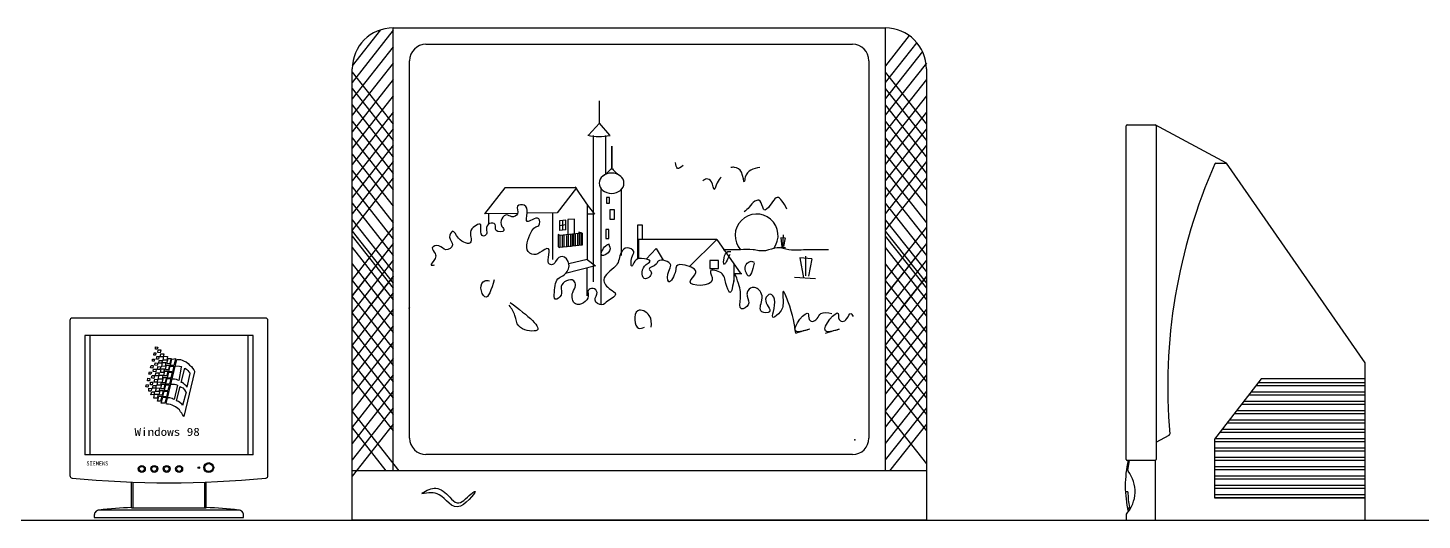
# Model space of a CAD drawing. Header units: inches. Extents: x 11.8 to 54.3, y 10.8 to 35.6.
# Drawn here: x 36.626 to 39.428, y 31.498 to 32.487 of the extents above; entities that cross this region are included whole.
import ezdxf

# ---------------------------------------------------------------- set-up
doc = ezdxf.new("R2010")
doc.units = ezdxf.units.IN
doc.header["$MEASUREMENT"] = 0
for name, color, linetype in [('02', 2, 'Continuous'), ('1', 1, 'Continuous'), ('8', 8, 'Continuous')]:
    doc.layers.add(name, color=color, linetype=linetype)
doc.styles.add('STYLE1', font='SimSun.ttf')
doc.styles.add('STYLE2', font='')
doc.styles.get('STYLE2').set_extended_font_data('SimHei')

msp = doc.modelspace()

# ---------------------------------------------------------------- hatches: boundary and pattern name
at = {"layer": '8'}
h = msp.add_hatch(dxfattribs=at)
h.set_pattern_fill('STEEL,_O', color=256, scale=0.15, angle=315)
h.set_pattern_definition([(0, (-11.872035, 33.66218), (5e-18, 0.01875), []), (0, (-11.865406, 33.66881), (5e-18, 0.01875), [])])
h.paths.add_polyline_path([(39.3133, 31.5431), (39.3133, 31.7821), (39.104, 31.7821), (39.0105, 31.6609), (39.0105, 31.5431)])

# ---------------------------------------------------------------- linework, layer by layer
at = {"layer": '02'}
for p, q in [((37.3603, 32.4823), (37.2779, 32.3775)), ((37.335, 32.4832), (37.2781, 32.4107)), ((37.3603, 31.5972), (37.3603, 32.4871)), ((37.3603, 32.4871), (38.3491, 32.4871)), ((38.3491, 32.4871), (38.3491, 31.5972)), ((38.3972, 32.4716), (38.3493, 32.4107)), ((37.3603, 32.4494), (37.2779, 32.3445)), ((37.4262, 32.4542), (38.2832, 32.4542)), ((38.4122, 32.4577), (38.3491, 32.3775)), ((37.3603, 32.4164), (37.2779, 32.3115)), ((37.3933, 31.6631), (37.3933, 32.4212)), ((38.3161, 32.4212), (38.3161, 31.6631)), ((38.4238, 32.4396), (38.3491, 32.3445)), ((38.4315, 32.4164), (38.3491, 32.3115)), ((37.2779, 31.4983), (37.2779, 32.4047)), ((37.2779, 32.3984), (37.3603, 32.2936)), ((38.3491, 32.3984), (38.4315, 32.2936)), ((38.4315, 32.4047), (38.4315, 31.4983)), ((37.3603, 32.3835), (37.2779, 32.2786)), ((37.2779, 32.3655), (37.3603, 32.2606)), ((38.4315, 32.3835), (38.3491, 32.2786)), ((38.3491, 32.3655), (38.4315, 32.2606)), ((37.3603, 32.3505), (37.2779, 32.2456)), ((37.2779, 32.3325), (37.3603, 32.2276)), ((37.7745, 32.2956), (37.7745, 32.3403)), ((38.4315, 32.3505), (38.3491, 32.2456)), ((38.3491, 32.3325), (38.4315, 32.2276)), ((37.3603, 32.3175), (37.2779, 32.2127)), ((37.2779, 32.2996), (37.3603, 32.1947)), ((38.4315, 32.3175), (38.3491, 32.2127)), ((38.3491, 32.2996), (38.4315, 32.1947)), ((37.3603, 32.2846), (37.2779, 32.1797)), ((37.7745, 32.2956), (37.753, 32.2713)), ((37.7959, 32.2713), (37.7745, 32.2956)), ((38.4315, 32.2846), (38.3491, 32.1797)), ((38.8333, 31.6203), (38.8333, 32.2903)), ((38.8353, 32.2923), (38.8913, 32.2923)), ((39.0345, 32.2153), (38.8913, 32.2923)), ((38.8933, 32.2903), (38.8933, 31.6203)), ((37.2779, 32.2666), (37.3603, 32.1617)), ((37.3603, 32.2516), (37.2779, 32.1467)), ((37.762, 32.2712), (37.762, 31.9773)), ((37.7873, 32.1931), (37.7873, 32.2712)), ((38.3491, 32.2666), (38.4315, 32.1617)), ((38.4315, 32.2516), (38.3491, 32.1467)), ((37.2779, 32.2336), (37.3603, 32.1288)), ((37.3603, 32.2187), (37.2779, 32.1138)), ((38.3491, 32.2336), (38.4315, 32.1288)), ((38.4315, 32.2187), (38.3491, 32.1138)), ((37.2779, 32.2007), (37.3603, 32.0958)), ((38.3491, 32.2007), (38.4315, 32.0958)), ((39.0132, 32.2153), (39.0345, 32.2153)), ((39.3133, 31.8146), (39.0345, 32.2153)), ((37.3603, 32.1857), (37.2779, 32.0808)), ((37.2779, 32.1677), (37.3603, 32.0628)), ((37.5843, 32.1661), (37.5439, 32.1135)), ((37.7289, 32.1661), (37.5843, 32.1661)), ((37.7289, 32.1661), (37.6899, 32.1155)), ((37.725, 32.168), (37.7522, 32.1291)), ((37.7776, 32.1622), (37.7776, 31.9325)), ((37.8185, 32.1622), (37.8185, 32.0298)), ((38.4315, 32.1857), (38.3491, 32.0808)), ((38.3491, 32.1677), (38.4315, 32.0628)), ((37.2779, 32.1348), (37.3603, 32.0299)), ((37.7501, 32.1318), (37.7501, 32.0218)), ((38.3491, 32.1348), (38.4315, 32.0299)), ((37.6103, 32.1144), (37.5439, 32.1135)), ((37.5519, 32.1136), (37.5519, 32.0931)), ((37.6899, 32.1155), (37.6295, 32.1147)), ((37.6802, 32.1156), (37.6802, 32.0218)), ((37.7646, 32.1131), (37.7501, 32.1131)), ((37.7522, 32.1291), (37.7646, 32.1131)), ((37.2779, 32.1018), (37.3603, 31.9969)), ((37.3603, 32.0867), (37.2779, 31.9818)), ((37.2779, 32.0789), (37.3603, 31.974)), ((37.7069, 32.1009), (37.6947, 32.0997)), ((37.6947, 32.0997), (37.6947, 32.08)), ((37.7069, 32.0912), (37.6947, 32.0898)), ((37.7069, 32.0815), (37.6947, 32.08)), ((37.7008, 32.1003), (37.7008, 32.0807)), ((37.7069, 32.0815), (37.7069, 32.1009)), ((37.7243, 32.103), (37.7111, 32.1019)), ((37.74, 32.0747), (37.7334, 32.0768)), ((37.7334, 32.0768), (37.7334, 32.074)), ((38.3491, 32.1018), (38.4315, 31.9969)), ((38.4315, 32.0867), (38.3491, 31.9818)), ((38.3491, 32.0789), (38.4315, 31.974)), ((37.2779, 32.0688), (37.3603, 31.964)), ((37.3603, 32.0543), (37.2779, 31.9494)), ((37.3603, 32.0537), (37.2779, 31.9488)), ((37.6956, 32.0703), (37.6915, 32.0721)), ((37.6915, 32.0721), (37.6915, 32.0472)), ((37.74, 32.0747), (37.6953, 32.0703)), ((37.6953, 32.0703), (37.6953, 32.0458)), ((37.74, 32.0508), (37.6953, 32.0458)), ((37.6999, 32.07), (37.6999, 32.046)), ((37.7034, 32.0713), (37.7034, 32.0474)), ((37.7082, 32.0703), (37.7082, 32.0464)), ((37.7117, 32.0716), (37.7117, 32.0477)), ((37.7164, 32.0713), (37.7164, 32.0474)), ((37.7199, 32.0727), (37.7199, 32.0488)), ((37.7227, 32.0727), (37.7227, 32.0488)), ((37.7262, 32.0741), (37.7262, 32.0502)), ((37.7303, 32.073), (37.7303, 32.0491)), ((37.7338, 32.0744), (37.7338, 32.0505)), ((37.7375, 32.0741), (37.7375, 32.0502)), ((37.74, 32.0747), (37.74, 32.0508)), ((37.8514, 32.0623), (37.8514, 32.0239)), ((37.853, 32.0623), (37.8535, 32.0235)), ((37.886, 32.0623), (37.853, 32.0623)), ((38.0104, 32.0623), (37.886, 32.0623)), ((38.0104, 32.0623), (37.9549, 32.0074)), ((38.0104, 32.0623), (38.059, 31.993)), ((38.1473, 32.0648), (38.1392, 32.0653)), ((38.1392, 32.0653), (38.1411, 32.0475)), ((38.1411, 32.0475), (38.1441, 32.0475)), ((38.143, 32.0472), (38.1444, 32.0716)), ((38.1441, 32.0475), (38.143, 32.0472)), ((38.1479, 32.0651), (38.1446, 32.048)), ((38.3491, 32.0688), (38.4315, 31.964)), ((38.4315, 32.0543), (38.3491, 31.9494)), ((38.4315, 32.0537), (38.3491, 31.9488)), ((37.2779, 32.0459), (37.3603, 31.941)), ((37.3603, 32.0208), (37.2779, 31.9159)), ((37.6915, 32.0472), (37.6952, 32.0458)), ((37.7501, 32.0218), (37.7131, 32.0134)), ((37.7501, 32.0218), (37.7665, 32.0093)), ((37.8889, 32.0438), (37.8684, 32.0227)), ((37.8889, 32.0438), (37.9027, 32.0202)), ((38.1487, 32.0456), (38.139, 32.0462)), ((38.1773, 32.0251), (38.1847, 31.9848)), ((38.2017, 32.023), (38.1773, 32.0251)), ((38.189, 32.0283), (38.189, 31.9891)), ((38.2012, 32.023), (38.1948, 31.9885)), ((38.3491, 32.0459), (38.4315, 31.941)), ((38.4315, 32.0208), (38.3491, 31.9159)), ((37.2779, 32.013), (37.3603, 31.9081)), ((37.7665, 32.0093), (37.7067, 31.9935)), ((37.7495, 32.0055), (37.7495, 31.9488)), ((38.0445, 32.0132), (38.0445, 31.9774)), ((38.0607, 31.993), (38.0457, 31.993)), ((38.3491, 32.013), (38.4315, 31.9081)), ((37.3603, 31.9878), (37.2779, 31.8829)), ((37.2779, 31.98), (37.3603, 31.8751)), ((37.3603, 31.9884), (37.3093, 31.9235)), ((38.2091, 31.9832), (38.1667, 31.9854)), ((38.4315, 31.9878), (38.3491, 31.8829)), ((38.3491, 31.98), (38.4315, 31.8751)), ((38.4315, 31.9884), (38.3805, 31.9235)), ((37.3603, 31.9548), (37.2779, 31.85)), ((37.2779, 31.947), (37.3603, 31.8422)), ((38.4315, 31.9548), (38.3491, 31.85)), ((38.3491, 31.947), (38.4315, 31.8422)), ((37.3603, 31.9219), (37.2779, 31.817)), ((37.2779, 31.9141), (37.3603, 31.8092)), ((37.3933, 31.9262), (37.3911, 31.9235)), ((38.4315, 31.9219), (38.3491, 31.817)), ((38.3491, 31.9141), (38.4315, 31.8092)), ((37.3603, 31.8889), (37.2779, 31.784)), ((37.2779, 31.8811), (37.3603, 31.7762)), ((38.4315, 31.8889), (38.3491, 31.784)), ((38.3491, 31.8811), (38.4315, 31.7762)), ((36.7407, 31.8693), (36.7407, 31.6293)), ((37.0787, 31.8693), (36.7407, 31.8693)), ((36.7507, 31.8693), (36.7507, 31.6293)), ((37.0687, 31.6293), (37.0687, 31.8693)), ((37.0787, 31.6293), (37.0787, 31.8693)), ((37.3603, 31.856), (37.2779, 31.7511)), ((38.4315, 31.856), (38.3491, 31.7511)), ((36.8795, 31.83), (36.8799, 31.8344)), ((36.8829, 31.8298), (36.8795, 31.83)), ((36.8799, 31.8344), (36.8837, 31.8344)), ((36.8826, 31.842), (36.8829, 31.8466)), ((36.8858, 31.8416), (36.8826, 31.842)), ((36.8829, 31.8466), (36.8871, 31.846)), ((36.8837, 31.8344), (36.8829, 31.8298)), ((36.8847, 31.8216), (36.8854, 31.8271)), ((36.8854, 31.8271), (36.89, 31.8271)), ((36.8871, 31.846), (36.8858, 31.8416)), ((36.8873, 31.8349), (36.8881, 31.8403)), ((36.8923, 31.8344), (36.8873, 31.8349)), ((36.8881, 31.8403), (36.8936, 31.8401)), ((36.89, 31.8271), (36.8889, 31.8216)), ((36.8921, 31.8261), (36.8932, 31.8326)), ((36.8982, 31.8265), (36.8921, 31.8261)), ((36.8936, 31.8401), (36.8923, 31.8344)), ((36.8932, 31.8326), (36.8995, 31.8326)), ((36.8978, 31.8196), (36.8997, 31.8279)), ((36.8995, 31.8326), (36.8982, 31.8265)), ((36.8997, 31.8279), (36.9071, 31.8273)), ((36.9071, 31.8273), (36.9052, 31.8198)), ((37.2779, 31.8482), (37.3603, 31.7433)), ((38.3491, 31.8482), (38.4315, 31.7433)), ((36.8694, 31.7914), (36.8705, 31.796)), ((36.8705, 31.796), (36.8745, 31.7958)), ((36.8728, 31.8042), (36.8738, 31.8088)), ((36.8772, 31.8038), (36.8728, 31.8042)), ((36.8745, 31.7958), (36.8734, 31.7918)), ((36.8738, 31.8088), (36.8782, 31.8086)), ((36.8766, 31.8174), (36.877, 31.8219)), ((36.8801, 31.8174), (36.8766, 31.8174)), ((36.877, 31.8219), (36.881, 31.8219)), ((36.8782, 31.8086), (36.8772, 31.8038)), ((36.878, 31.7967), (36.8787, 31.8017)), ((36.8831, 31.796), (36.878, 31.7967)), ((36.8787, 31.8017), (36.8843, 31.8015)), ((36.881, 31.8219), (36.8801, 31.8174)), ((36.8814, 31.8093), (36.882, 31.8145)), ((36.886, 31.8088), (36.8814, 31.8093)), ((36.882, 31.8145), (36.8871, 31.8139)), ((36.8843, 31.8015), (36.8831, 31.796)), ((36.8889, 31.8216), (36.8847, 31.8216)), ((36.8871, 31.8139), (36.886, 31.8088)), ((36.8866, 31.8009), (36.8877, 31.8067)), ((36.8917, 31.8007), (36.8866, 31.8009)), ((36.8877, 31.8067), (36.8934, 31.8065)), ((36.8892, 31.8137), (36.8904, 31.8193)), ((36.8946, 31.8137), (36.8892, 31.8137)), ((36.8904, 31.8193), (36.8965, 31.8193)), ((36.8934, 31.8065), (36.8917, 31.8007)), ((36.8925, 31.7948), (36.8938, 31.8019)), ((36.8938, 31.8019), (36.9005, 31.8019)), ((36.8965, 31.8193), (36.8946, 31.8137)), ((36.8955, 31.8072), (36.8969, 31.8149)), ((36.9018, 31.8074), (36.8955, 31.8072)), ((36.8969, 31.8149), (36.9037, 31.8149)), ((36.9052, 31.8198), (36.8978, 31.8196)), ((36.9005, 31.8019), (36.8986, 31.7948)), ((36.8995, 31.7887), (36.9017, 31.7976)), ((36.9017, 31.7976), (36.9078, 31.7974)), ((36.9037, 31.8149), (36.9018, 31.8074)), ((36.9025, 31.8011), (36.9046, 31.8097)), ((36.9025, 31.8011), (36.9088, 31.8011)), ((36.904, 31.7327), (36.9254, 31.8213)), ((36.9046, 31.8097), (36.9108, 31.8095)), ((36.9055, 31.8133), (36.9079, 31.823)), ((36.9055, 31.8133), (36.9118, 31.8132)), ((36.9078, 31.7974), (36.9057, 31.7886)), ((36.9066, 31.7842), (36.9093, 31.7955)), ((36.9079, 31.823), (36.9142, 31.823)), ((36.9108, 31.8095), (36.9088, 31.8011)), ((36.9092, 31.7955), (36.9165, 31.7953)), ((36.9096, 31.7968), (36.9123, 31.8079)), ((36.9096, 31.7968), (36.9169, 31.7969)), ((36.9142, 31.823), (36.9118, 31.8132)), ((36.9123, 31.8079), (36.9195, 31.8077)), ((36.9128, 31.8098), (36.9157, 31.8217)), ((36.9128, 31.8098), (36.9198, 31.8093)), ((36.9165, 31.7953), (36.9138, 31.784)), ((36.9157, 31.8217), (36.9196, 31.8221)), ((36.9195, 31.8077), (36.9169, 31.7969)), ((36.9196, 31.8221), (36.9231, 31.8227)), ((36.9231, 31.8227), (36.9198, 31.8093)), ((36.9222, 31.8083), (36.9309, 31.8075)), ((36.9237, 31.8228), (36.9237, 31.8228)), ((36.9254, 31.8213), (36.9281, 31.8213)), ((36.9281, 31.8213), (36.933, 31.8209)), ((36.9346, 31.8055), (36.9293, 31.7786)), ((36.9309, 31.8075), (36.9348, 31.8066)), ((36.933, 31.8209), (36.936, 31.8197)), ((36.9341, 31.7751), (36.9415, 31.8036)), ((36.9348, 31.8066), (36.9346, 31.8055)), ((36.936, 31.8197), (36.9406, 31.8179)), ((36.9612, 31.7963), (36.9399, 31.7067)), ((36.9406, 31.8179), (36.944, 31.816)), ((36.9415, 31.8036), (36.9449, 31.8013)), ((36.944, 31.816), (36.9486, 31.8128)), ((36.9449, 31.8013), (36.9477, 31.7988)), ((36.9477, 31.7988), (36.9495, 31.7963)), ((36.9486, 31.8128), (36.9511, 31.8098)), ((36.9495, 31.7963), (36.9514, 31.7942)), ((36.9511, 31.8098), (36.9548, 31.8069)), ((36.9548, 31.8069), (36.9569, 31.8039)), ((36.9569, 31.8039), (36.9594, 31.8004)), ((36.9594, 31.8004), (36.961, 31.7974)), ((36.961, 31.7974), (36.9612, 31.7963)), ((37.3603, 31.823), (37.2779, 31.7181)), ((37.2779, 31.8152), (37.3603, 31.7103)), ((38.4315, 31.823), (38.3491, 31.7181)), ((38.3491, 31.8152), (38.4315, 31.7103)), ((39.3133, 31.4983), (39.3133, 31.8146)), ((36.8633, 31.7658), (36.8648, 31.7706)), ((36.8648, 31.7706), (36.8688, 31.7704)), ((36.8669, 31.7784), (36.8675, 31.7832)), ((36.8705, 31.7784), (36.8669, 31.7784)), ((36.8688, 31.7704), (36.8673, 31.7652)), ((36.8675, 31.7832), (36.8715, 31.783)), ((36.8734, 31.7918), (36.8694, 31.7914)), ((36.8715, 31.783), (36.8705, 31.7784)), ((36.8724, 31.7757), (36.8772, 31.7755)), ((36.8726, 31.7704), (36.8724, 31.7757)), ((36.8761, 31.7704), (36.8726, 31.7704)), ((36.8749, 31.7839), (36.8761, 31.7887)), ((36.8793, 31.783), (36.8749, 31.7839)), ((36.8761, 31.7887), (36.8808, 31.7887)), ((36.8772, 31.7755), (36.8761, 31.7704)), ((36.877, 31.7631), (36.8782, 31.7687)), ((36.8782, 31.7687), (36.8839, 31.7685)), ((36.8808, 31.7887), (36.8793, 31.783)), ((36.8803, 31.7755), (36.8814, 31.7813)), ((36.8856, 31.7757), (36.8803, 31.7755)), ((36.8814, 31.7813), (36.8871, 31.7811)), ((36.8839, 31.7685), (36.8824, 31.7631)), ((36.8829, 31.7881), (36.8837, 31.7939)), ((36.8887, 31.7881), (36.8829, 31.7881)), ((36.8837, 31.7939), (36.8904, 31.7939)), ((36.8871, 31.7811), (36.8856, 31.7757)), ((36.886, 31.7692), (36.8873, 31.7759)), ((36.8929, 31.7694), (36.886, 31.7692)), ((36.8873, 31.7759), (36.8942, 31.7757)), ((36.8879, 31.7816), (36.8904, 31.7893)), ((36.8959, 31.7818), (36.8879, 31.7816)), ((36.8904, 31.7939), (36.8887, 31.7881)), ((36.8904, 31.7893), (36.8976, 31.7893)), ((36.8986, 31.7948), (36.8925, 31.7948)), ((36.8942, 31.7757), (36.8929, 31.7694)), ((36.8932, 31.7629), (36.8952, 31.7714)), ((36.8952, 31.7714), (36.9014, 31.7714)), ((36.8976, 31.7893), (36.8959, 31.7818)), ((36.8961, 31.7749), (36.8985, 31.7848)), ((36.8961, 31.7749), (36.9023, 31.7747)), ((36.8985, 31.7848), (36.9047, 31.7846)), ((36.9014, 31.7714), (36.8994, 31.763)), ((36.8995, 31.7887), (36.9057, 31.7886)), ((36.9005, 31.759), (36.9033, 31.7704)), ((36.9047, 31.7846), (36.9023, 31.7747)), ((36.9033, 31.7704), (36.9105, 31.7703)), ((36.9036, 31.7718), (36.9063, 31.7831)), ((36.9036, 31.7718), (36.9109, 31.772)), ((36.9063, 31.7831), (36.9135, 31.7829)), ((36.9066, 31.7842), (36.9138, 31.784)), ((36.9105, 31.7703), (36.9078, 31.759)), ((36.9135, 31.7829), (36.9109, 31.772)), ((36.9133, 31.7714), (36.9173, 31.7715)), ((36.9178, 31.7814), (36.9158, 31.7815)), ((36.9173, 31.7715), (36.921, 31.7712)), ((36.921, 31.7814), (36.9178, 31.7814)), ((36.9183, 31.7953), (36.9184, 31.7953)), ((36.9272, 31.7696), (36.9199, 31.7407)), ((36.9252, 31.7809), (36.921, 31.7814)), ((36.921, 31.7712), (36.9238, 31.7708)), ((36.9238, 31.7708), (36.9268, 31.7696)), ((36.9275, 31.7797), (36.9252, 31.7809)), ((36.9268, 31.7696), (36.9272, 31.7696)), ((36.9293, 31.7786), (36.9275, 31.7797)), ((36.9364, 31.7749), (36.9341, 31.7751)), ((36.9392, 31.7731), (36.9364, 31.7749)), ((36.9412, 31.7708), (36.9392, 31.7731)), ((36.944, 31.7678), (36.9412, 31.7708)), ((36.9456, 31.7655), (36.944, 31.7678)), ((36.9518, 31.7928), (36.9456, 31.7655)), ((36.9514, 31.7942), (36.9518, 31.7928)), ((37.3603, 31.79), (37.2779, 31.6852)), ((37.2779, 31.7822), (37.3603, 31.6774)), ((38.4315, 31.79), (38.3491, 31.6852)), ((38.3491, 31.7822), (38.4315, 31.6774)), ((39.104, 31.7821), (39.0105, 31.6609)), ((39.3121, 31.7821), (39.104, 31.7821)), ((36.8673, 31.7652), (36.8633, 31.7658)), ((36.869, 31.7576), (36.8692, 31.7631)), ((36.8736, 31.7574), (36.869, 31.7576)), ((36.8692, 31.7631), (36.8751, 31.7629)), ((36.8734, 31.7503), (36.8751, 31.7562)), ((36.8795, 31.7505), (36.8734, 31.7503)), ((36.8751, 31.7629), (36.8736, 31.7574)), ((36.8751, 31.7562), (36.881, 31.7559)), ((36.8824, 31.7631), (36.877, 31.7631)), ((36.8793, 31.7436), (36.881, 31.7515)), ((36.8862, 31.7436), (36.8793, 31.7436)), ((36.881, 31.7559), (36.8795, 31.7505)), ((36.881, 31.7515), (36.8883, 31.7513)), ((36.8829, 31.7568), (36.8847, 31.7641)), ((36.8896, 31.7566), (36.8829, 31.7568)), ((36.8847, 31.7641), (36.8915, 31.7637)), ((36.8883, 31.7513), (36.8862, 31.7436)), ((36.8869, 31.7371), (36.8893, 31.7471)), ((36.8893, 31.7471), (36.8954, 31.7469)), ((36.8915, 31.7637), (36.8896, 31.7566)), ((36.8901, 31.7502), (36.8921, 31.7587)), ((36.8901, 31.7502), (36.8962, 31.75)), ((36.8921, 31.7587), (36.8983, 31.7587)), ((36.8954, 31.7469), (36.893, 31.7371)), ((36.8932, 31.7629), (36.8994, 31.763)), ((36.8943, 31.7335), (36.8972, 31.7454)), ((36.8983, 31.7587), (36.8962, 31.75)), ((36.8972, 31.7454), (36.9045, 31.7452)), ((36.8975, 31.7466), (36.9001, 31.7576)), ((36.8975, 31.7466), (36.9049, 31.7469)), ((36.9001, 31.7576), (36.9075, 31.7576)), ((36.9005, 31.759), (36.9078, 31.759)), ((36.9045, 31.7452), (36.9016, 31.733)), ((36.9075, 31.7576), (36.9049, 31.7469)), ((36.9068, 31.7442), (36.9075, 31.7441)), ((36.9114, 31.7439), (36.907, 31.7441)), ((36.907, 31.7441), (36.9079, 31.7441)), ((36.916, 31.7428), (36.9114, 31.7439)), ((36.918, 31.7416), (36.916, 31.7428)), ((36.9199, 31.7407), (36.918, 31.7416)), ((36.9247, 31.7377), (36.9323, 31.7669)), ((36.9323, 31.7669), (36.9343, 31.7657)), ((36.9343, 31.7657), (36.9373, 31.7639)), ((36.9442, 31.7556), (36.9371, 31.7287)), ((36.9373, 31.7639), (36.9408, 31.76)), ((36.9408, 31.76), (36.9429, 31.7568)), ((36.9429, 31.7568), (36.9442, 31.7556)), ((37.3603, 31.7571), (37.2779, 31.6522)), ((38.4315, 31.7571), (38.3491, 31.6522)), ((36.893, 31.7371), (36.8869, 31.7371)), ((36.9016, 31.7331), (36.8943, 31.7335)), ((36.9047, 31.7315), (36.904, 31.7327)), ((36.9091, 31.7315), (36.9047, 31.7315)), ((36.9127, 31.7306), (36.9091, 31.7315)), ((36.9164, 31.7294), (36.9127, 31.7306)), ((36.9192, 31.7281), (36.9164, 31.7294)), ((36.9229, 31.7262), (36.9192, 31.7281)), ((36.9277, 31.7228), (36.9229, 31.7262)), ((36.9286, 31.7363), (36.9247, 31.7377)), ((36.9307, 31.7196), (36.9277, 31.7228)), ((36.9314, 31.7343), (36.9286, 31.7363)), ((36.9332, 31.7161), (36.9307, 31.7196)), ((36.9355, 31.731), (36.9314, 31.7343)), ((36.9355, 31.7134), (36.9332, 31.7161)), ((36.9371, 31.7287), (36.9355, 31.731)), ((36.9371, 31.7104), (36.9355, 31.7134)), ((37.3603, 31.7241), (37.2779, 31.6192)), ((37.2779, 31.7163), (37.3715, 31.5972)), ((38.4315, 31.7241), (38.3491, 31.6192)), ((38.3491, 31.7163), (38.4315, 31.6114)), ((36.9399, 31.7067), (36.9371, 31.7104)), ((37.3603, 31.6912), (37.2779, 31.5863)), ((37.2779, 31.6834), (37.3456, 31.5972)), ((38.4315, 31.6912), (38.3577, 31.5972)), ((38.8933, 31.6546), (38.9194, 31.6689)), ((39.0105, 31.6609), (39.0105, 31.5431)), ((37.0787, 31.6293), (36.7407, 31.6293)), ((38.2832, 31.6302), (37.4262, 31.6302)), ((38.8913, 31.6183), (38.8353, 31.6183)), ((38.8364, 31.5985), (38.8395, 31.6183)), ((38.8913, 31.6183), (38.8913, 31.4983)), ((36.8347, 31.5233), (36.8347, 31.575)), ((36.8377, 31.5233), (36.8377, 31.5748)), ((36.9817, 31.5233), (36.9817, 31.5748)), ((36.9847, 31.5233), (36.9847, 31.575)), ((38.4315, 31.5972), (37.2779, 31.5972)), ((38.8366, 31.5553), (38.8316, 31.5553)), ((36.8347, 31.5233), (36.9847, 31.5233)), ((38.8366, 31.5187), (38.8396, 31.5235)), ((39.0105, 31.5431), (39.3133, 31.5431)), ((38.4315, 31.4983), (37.2779, 31.4983)), ((38.8333, 31.5096), (38.8333, 31.4983)), ((38.8333, 31.4983), (39.3133, 31.4983))]:
    msp.add_line(p, q, dxfattribs=at)
for points in [[(37.7997, 32.2493), (37.7993, 32.2493), (37.7993, 32.2027), (37.7997, 32.2027)], [(37.795, 32.1465), (37.7891, 32.1465), (37.7891, 32.1348), (37.795, 32.1348)], [(37.8052, 32.1216), (37.7957, 32.1216), (37.7957, 32.1026), (37.8052, 32.1026)], [(37.7935, 32.0821), (37.7877, 32.0821), (37.7877, 32.0638), (37.7935, 32.0638)], [(38.0139, 32.0201), (37.9965, 32.0201), (37.9965, 32.0039), (38.0139, 32.0039)]]:
    msp.add_lwpolyline(points, close=True, dxfattribs=at)
for points in [[(37.7111, 32.1019), (37.7111, 32.0719)], [(37.7243, 32.0732), (37.7243, 32.103)], [(37.8613, 32.0623), (37.8613, 32.0908), (37.8514, 32.0908), (37.8514, 32.0623)]]:
    msp.add_lwpolyline(points, dxfattribs=at)
for points in [[(36.7107, 31.5879, 0.385754), (36.7152, 31.5829, 0.049107), (37.1042, 31.5829, 0.385754), (37.1087, 31.5879), (37.1087, 31.8993, 0.414214), (37.1037, 31.9043), (36.7157, 31.9043, 0.414214), (36.7107, 31.8993)], [(36.7597, 31.5083), (36.7597, 31.5033), (37.0597, 31.5033), (37.0597, 31.5083, 0.414214), (37.0497, 31.5183), (36.7697, 31.5183, 0.414214)]]:
    msp.add_lwpolyline(points, format="xyb", close=True, dxfattribs=at)
for centre, radius in [((36.8552, 31.6012), 0.007), ((36.8552, 31.6012), 0.005), ((36.8802, 31.6012), 0.007), ((36.8802, 31.6012), 0.005), ((36.9052, 31.6012), 0.007), ((36.9052, 31.6012), 0.005), ((36.9302, 31.6012), 0.007), ((36.9302, 31.6012), 0.005), ((36.9698, 31.6038), 0.0015), ((36.9896, 31.6038), 0.01), ((36.9896, 31.6038), 0.008)]:
    msp.add_circle(centre, radius, dxfattribs=at)
for centre, radius, start, end in [((37.3603, 32.4047), 0.0824, 90, 180), ((38.3491, 32.4047), 0.0824, 0, 90), ((37.4262, 32.4212), 0.033, 90, 180), ((38.2832, 32.4212), 0.033, 0, 90), ((37.7745, 32.3671), 0.0982, 256.18, 282.6275), ((38.8353, 32.2903), 0.002, 90, 180), ((38.8913, 32.2903), 0.002, 0, 90), ((37.751, 32.2418), 0.0603, 299.5302, 321.162), ((37.8476, 32.2418), 0.0603, 218.838, 240.4698), ((40.0253, 31.7652), 1.1089, 156.1195, 184.8825), ((39.0132, 32.2133), 0.002, 90, 156.1195), ((38.0905, 32.0701), 0.0431, 322.8861, 221.6045), ((37.4262, 31.6631), 0.033, 180, 270), ((38.2832, 31.6631), 0.033, 270, 0), ((38.9184, 31.6706), 0.002, 298.651, 4.8825), ((39.0529, 31.5672), 0.2217, 166.6642, 193.5285), ((38.8353, 31.6203), 0.002, 180, 270), ((38.8913, 31.6203), 0.002, 270, 0), ((38.7837, 31.5558), 0.0672, 318.0849, 37.7697), ((38.8384, 31.5982), 0.002, 171.1463, 219.791), ((39.0036, 31.555), 0.167, 179.8843, 190.8788), ((36.85, 30.8989), 0.6247, 91.4076, 97.3898), ((36.9693, 30.8989), 0.6247, 82.6102, 88.5924), ((38.8353, 31.5096), 0.002, 140.0582, 180)]:
    msp.add_arc(centre, radius, start, end, dxfattribs=at)
at = {"layer": '02', "extrusion": (0, 0, -1)}
msp.add_ellipse((37.799, 32.1751), major_axis=(-0.025, 0), ratio=0.816776, dxfattribs=at)
at = {"layer": '02'}
for points in [[(37.9431, 32.2108), (37.9314, 32.205), (37.9275, 32.2167)], [(38.097, 32.2069), (38.0677, 32.1875), (38.0658, 32.1778), (38.06, 32.1972), (38.0463, 32.2069), (38.0385, 32.2069)], [(38.0191, 32.1875), (38.0113, 32.1758), (38.0054, 32.1622), (37.9996, 32.1778), (37.9898, 32.1836), (37.9821, 32.1797)], [(38.169, 31.8741), (38.1534, 31.9384), (38.1437, 31.9578), (38.1437, 31.9403), (38.1379, 31.9169), (38.1242, 31.9053), (38.1262, 31.9422), (38.1184, 31.952), (38.1086, 31.9422), (38.1164, 31.9169), (38.1009, 31.9169), (38.1009, 31.9403), (38.0989, 31.9559), (38.0814, 31.9656), (38.0716, 31.9559), (38.0716, 31.9481), (38.0736, 31.9306), (38.06, 31.9228), (38.058, 31.9442), (38.0522, 31.9792), (38.0463, 31.9929), (38.0444, 31.9831), (38.0366, 31.9559), (38.0288, 31.9734), (38.0191, 31.9948), (37.9976, 31.9987), (38.0015, 31.9812), (37.9567, 31.9773), (37.9684, 31.9948), (37.947, 32.0104), (37.9295, 32.0084), (37.9275, 31.9987), (37.9139, 31.9773), (37.9139, 31.9987), (37.9178, 32.0104), (37.8925, 32.0182), (37.8886, 32.0123), (37.8749, 32.0026), (37.8788, 31.9967), (37.8671, 31.9831), (37.8652, 32.0084), (37.8769, 32.0182), (37.8594, 32.024), (37.8457, 32.0182), (37.8399, 32.0084), (37.8399, 32.0259), (37.8438, 32.0376), (37.8301, 32.0454), (37.8185, 32.0357), (37.8087, 32.0104), (37.8068, 32.0084), (37.7834, 31.9812), (37.797, 31.9617), (37.8068, 31.952), (37.8029, 31.9461), (37.7912, 31.9384), (37.7795, 31.9306), (37.7659, 31.9403), (37.7698, 31.9559), (37.762, 31.9637), (37.7522, 31.9598), (37.7522, 31.9481), (37.7269, 31.9325), (37.7211, 31.9559), (37.7269, 31.9695), (37.723, 31.9792), (37.6977, 31.9676), (37.6977, 31.95), (37.686, 31.9422), (37.6841, 31.9559), (37.6938, 31.9851), (37.7036, 31.9909), (37.7133, 32.0123), (37.6997, 32.0279), (37.688, 32.0201), (37.6821, 32.0123), (37.6743, 32.0123), (37.6724, 32.0259), (37.6724, 32.0435), (37.6549, 32.0357), (37.6471, 32.0318), (37.6315, 32.0376), (37.6295, 32.0551), (37.6373, 32.0765), (37.6451, 32.0863), (37.6529, 32.0902), (37.6529, 32.1038), (37.6393, 32.1018), (37.6295, 32.098), (37.6295, 32.1155), (37.6237, 32.131), (37.6101, 32.1291), (37.6101, 32.1135), (37.5984, 32.1077), (37.5886, 32.1116), (37.5789, 32.1038), (37.5789, 32.0882), (37.5828, 32.0804), (37.5672, 32.0804), (37.5653, 32.0921), (37.5536, 32.0941), (37.5477, 32.0824), (37.5477, 32.0727), (37.5419, 32.0688), (37.5361, 32.0824), (37.5361, 32.0921), (37.5166, 32.0804), (37.5166, 32.0668), (37.5166, 32.0571), (37.4913, 32.0649), (37.4796, 32.0785), (37.4737, 32.0668), (37.4796, 32.0512), (37.4659, 32.0415), (37.4523, 32.0493), (37.4387, 32.0454), (37.4445, 32.0337), (37.4445, 32.024), (37.4367, 32.0104), (37.4435, 32.0111)], [(38.1515, 32.1233), (38.132, 32.1466), (38.1106, 32.1233), (38.1067, 32.1213), (38.1028, 32.1271), (38.095, 32.1408), (38.0872, 32.1388), (38.0755, 32.1271), (38.0658, 32.1174)], [(37.7931, 32.0532), (37.7951, 32.0396), (37.7795, 32.0298), (37.7873, 32.0493), (37.7951, 32.0532)], [(38.0366, 32.0318), (38.0249, 32.0123), (38.0327, 32.0376), (38.0385, 32.0376)], [(38.2352, 32.0415), (38.2138, 32.0415), (38.1943, 32.0415), (38.1554, 32.0415), (38.132, 32.0454), (38.1086, 32.0396), (38.095, 32.0396), (38.0833, 32.0415), (38.058, 32.0415), (38.0541, 32.0415), (38.0424, 32.0415), (38.023, 32.0415)], [(38.0853, 32.0143), (38.0736, 31.989), (38.0677, 32.0026), (38.0716, 32.0143), (38.0794, 32.0182), (38.0853, 32.0162)], [(37.5632, 31.9811), (37.5443, 31.947), (37.5367, 31.9641), (37.5443, 31.9792), (37.5537, 31.9792)], [(37.5955, 31.9357), (37.6467, 31.8788), (37.6125, 31.8883), (37.6049, 31.9091), (37.5936, 31.93)], [(37.8788, 31.8858), (37.8749, 31.9092), (37.8516, 31.9189), (37.8535, 31.8839), (37.8652, 31.8858)], [(38.169, 31.8741), (38.1963, 31.8819), (38.1685, 31.8783), (38.1943, 31.9131), (38.1963, 31.9014), (38.2021, 31.8975), (38.2119, 31.9033), (38.2197, 31.9131), (38.2417, 31.9131)], [(38.2292, 31.8741), (38.2564, 31.8819), (38.2286, 31.8783), (38.2545, 31.9131), (38.2564, 31.9014), (38.2623, 31.8975), (38.272, 31.9033), (38.2798, 31.9131), (38.2844, 31.9073)], [(37.418, 31.5527), (37.446, 31.5626), (37.474, 31.5445), (37.4888, 31.5329), (37.5168, 31.5511), (37.5234, 31.556), (37.4954, 31.5264), (37.4526, 31.5494), (37.418, 31.5511)]]:
    msp.add_spline(points, degree=3, dxfattribs=at)
msp.add_point((38.2881, 31.6598), dxfattribs=at)
at = {"layer": '1'}
msp.add_line((33.6152, 31.4983), (53.9414, 31.4983), dxfattribs=at)

# ---------------------------------------------------------------- texts
at = {"layer": '02', "style": 'STYLE1', "width": 1.2}
msp.add_text('Windows 98', height=0.01608, dxfattribs=at).set_placement((36.8405, 31.6676))
at = {"layer": '02', "style": 'STYLE2'}
msp.add_text('SIEMENS', height=0.008, dxfattribs=at).set_placement((36.7439, 31.6082))

doc.saveas('drawing.dxf')
